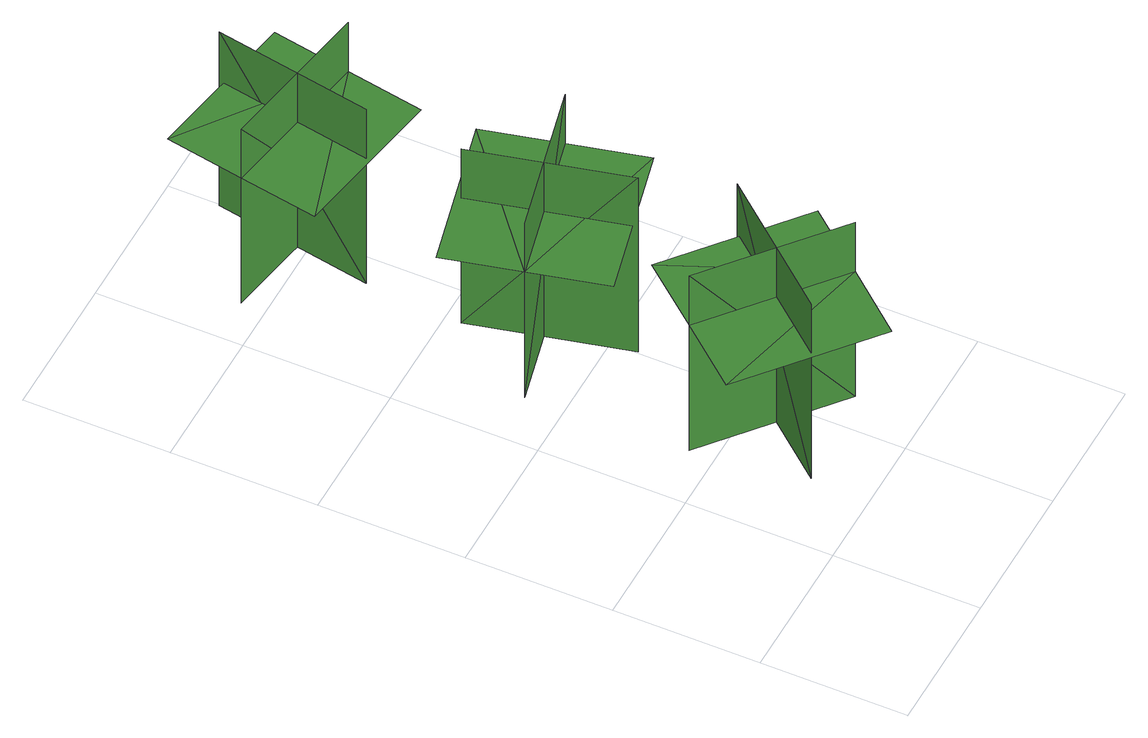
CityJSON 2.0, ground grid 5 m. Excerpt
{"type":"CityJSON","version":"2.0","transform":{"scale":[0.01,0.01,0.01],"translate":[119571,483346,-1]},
"CityObjects":{
"tree1":{"type":"SolitaryVegetationObject","geometry":[{"type":"MultiSurface","lod":"1","boundaries":[[[0,1,2]],[[0,2,3]],[[4,5,6]],[[4,6,7]],[[8,9,10]],[[8,10,11]],[[8,11,12]],[[8,12,13]]]}]},
"tree2":{"type":"SolitaryVegetationObject","geometry":[{"type":"MultiSurface","lod":"1","boundaries":[[[14,15,16]],[[14,16,17]],[[18,19,20]],[[18,20,21]],[[22,23,24]],[[22,24,25]],[[22,25,26]],[[22,26,27]]]}]},
"tree3":{"type":"SolitaryVegetationObject","geometry":[{"type":"MultiSurface","lod":"1","boundaries":[[[28,29,30]],[[28,30,31]],[[32,33,34]],[[32,34,35]],[[36,37,38]],[[36,38,39]],[[36,39,40]],[[36,40,41]]]}]}
},
"vertices":[
[264,203,45],[618,628,45],[618,628,815],[264,203,815],[631,234,45],[206,588,45],[206,588,815],[631,234,815],[631,234,599],[808,447,599],[383,801,599],[206,588,599],[29,376,599],[454,22,599],
[376,1445,49],[505,907,49],[505,907,819],[376,1445,819],[181,1133,49],[720,1261,49],[720,1261,819],[181,1133,819],[181,1133,603],[246,863,603],[784,992,603],[720,1261,603],[655,1530,603],[117,1402,603],
[391,1774,56],[487,2319,56],[487,2319,825],[391,1774,825],[694,1984,56],[149,2079,56],[149,2079,825],[694,1984,825],[694,1984,610],[742,2257,610],[197,2352,610],[149,2079,610],[102,1807,610],[646,1712,610]
]}
